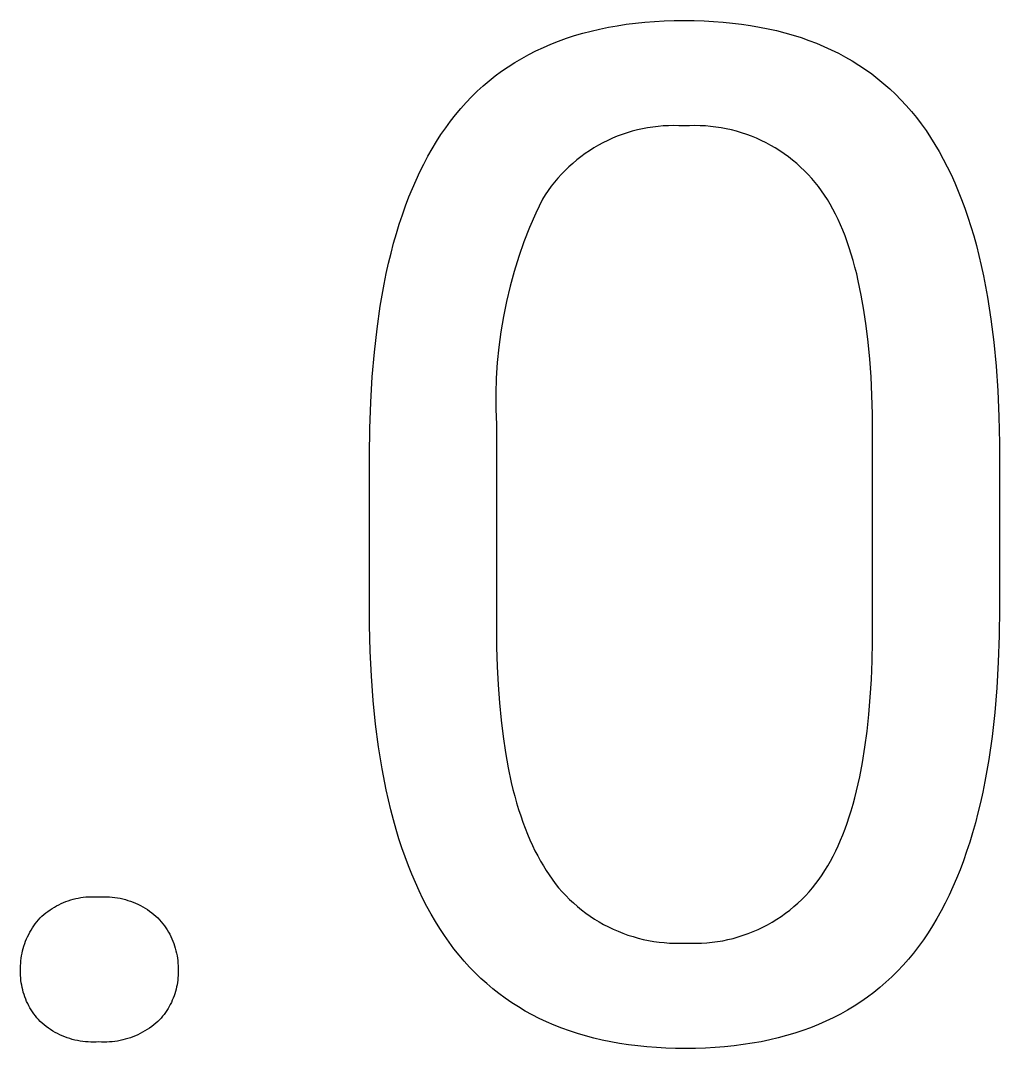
# Model space of a CAD drawing. Header units: millimetres. Extents: x 0 to 4030, y 0 to 2816.
# Drawn here: x 2941.32 to 2967.76, y 177.03 to 204.79 of the extents above; entities that cross this region are included whole.
import ezdxf

# ---------------------------------------------------------------- set-up
doc = ezdxf.new("R2010")
doc.units = ezdxf.units.MM
doc.header["$MEASUREMENT"] = 0
doc.layers.add('Domyślny', color=7, linetype='Continuous', true_color=0x000000)

msp = doc.modelspace()

# ---------------------------------------------------------------- linework, layer by layer
at = {"layer": 'Domyślny'}
for p, q in [((2956.959, 204.559), (2957.194, 204.607)), ((2957.194, 204.607), (2957.435, 204.649)), ((2957.435, 204.649), (2957.679, 204.686)), ((2957.679, 204.686), (2957.928, 204.717)), ((2957.928, 204.717), (2958.182, 204.743)), ((2958.182, 204.743), (2958.44, 204.762)), ((2958.44, 204.762), (2958.703, 204.776)), ((2958.703, 204.776), (2958.97, 204.785)), ((2958.97, 204.785), (2959.242, 204.788)), ((2959.242, 204.788), (2959.512, 204.785)), ((2959.512, 204.785), (2959.777, 204.777)), ((2959.777, 204.777), (2960.037, 204.763)), ((2960.037, 204.763), (2960.294, 204.744)), ((2960.294, 204.744), (2960.545, 204.72)), ((2960.545, 204.72), (2960.792, 204.69)), ((2960.792, 204.69), (2961.035, 204.654)), ((2961.035, 204.654), (2961.273, 204.613)), ((2961.273, 204.613), (2961.507, 204.567)), ((2955.85, 204.234), (2956.063, 204.31)), ((2956.063, 204.31), (2956.28, 204.381)), ((2956.28, 204.381), (2956.502, 204.446)), ((2956.502, 204.446), (2956.728, 204.505)), ((2956.728, 204.505), (2956.959, 204.559)), ((2961.507, 204.567), (2961.736, 204.515)), ((2961.736, 204.515), (2961.961, 204.458)), ((2961.961, 204.458), (2962.181, 204.395)), ((2962.181, 204.395), (2962.397, 204.327)), ((2962.397, 204.327), (2962.608, 204.253)), ((2955.239, 203.971), (2955.438, 204.064)), ((2955.438, 204.064), (2955.642, 204.152)), ((2955.642, 204.152), (2955.85, 204.234)), ((2962.608, 204.253), (2962.815, 204.174)), ((2962.815, 204.174), (2963.017, 204.09)), ((2963.017, 204.09), (2963.215, 204)), ((2954.669, 203.657), (2954.855, 203.767)), ((2954.855, 203.767), (2955.045, 203.872)), ((2955.045, 203.872), (2955.239, 203.971)), ((2963.215, 204), (2963.408, 203.904)), ((2963.408, 203.904), (2963.597, 203.803)), ((2963.597, 203.803), (2963.782, 203.697)), ((2954.312, 203.42), (2954.489, 203.541)), ((2954.489, 203.541), (2954.669, 203.657)), ((2963.782, 203.697), (2963.962, 203.585)), ((2963.962, 203.585), (2964.137, 203.468)), ((2964.137, 203.468), (2964.308, 203.345)), ((2953.974, 203.16), (2954.141, 203.293)), ((2954.141, 203.293), (2954.312, 203.42)), ((2964.308, 203.345), (2964.474, 203.217)), ((2964.474, 203.217), (2964.636, 203.083)), ((2953.653, 202.877), (2953.811, 203.021)), ((2953.811, 203.021), (2953.974, 203.16)), ((2964.636, 203.083), (2964.794, 202.944)), ((2964.794, 202.944), (2964.947, 202.8)), ((2953.351, 202.572), (2953.5, 202.727)), ((2953.5, 202.727), (2953.653, 202.877)), ((2964.947, 202.8), (2965.096, 202.65)), ((2965.096, 202.65), (2965.24, 202.494)), ((2953.066, 202.244), (2953.206, 202.411)), ((2953.206, 202.411), (2953.351, 202.572)), ((2965.24, 202.494), (2965.379, 202.333)), ((2952.931, 202.072), (2953.066, 202.244)), ((2965.379, 202.333), (2965.514, 202.167)), ((2965.514, 202.167), (2965.645, 201.995)), ((2952.674, 201.71), (2952.801, 201.894)), ((2952.801, 201.894), (2952.931, 202.072)), ((2957.977, 201.834), (2957.839, 201.798)), ((2958.115, 201.865), (2957.977, 201.834)), ((2958.254, 201.891), (2958.115, 201.865)), ((2958.394, 201.913), (2958.254, 201.891)), ((2958.535, 201.929), (2958.394, 201.913)), ((2958.676, 201.941), (2958.535, 201.929)), ((2958.817, 201.948), (2958.676, 201.941)), ((2958.959, 201.951), (2958.817, 201.948)), ((2959.101, 201.948), (2958.959, 201.951)), ((2959.242, 201.941), (2959.101, 201.948)), ((2959.385, 201.948), (2959.242, 201.941)), ((2959.528, 201.951), (2959.385, 201.948)), ((2959.67, 201.948), (2959.528, 201.951)), ((2959.813, 201.941), (2959.67, 201.948)), ((2959.955, 201.929), (2959.813, 201.941)), ((2960.097, 201.912), (2959.955, 201.929)), ((2960.238, 201.891), (2960.097, 201.912)), ((2960.379, 201.864), (2960.238, 201.891)), ((2960.518, 201.833), (2960.379, 201.864)), ((2960.656, 201.797), (2960.518, 201.833)), ((2965.645, 201.995), (2965.772, 201.818)), ((2965.772, 201.818), (2965.894, 201.634)), ((2952.552, 201.52), (2952.674, 201.71)), ((2957.176, 201.551), (2957.049, 201.488)), ((2957.306, 201.609), (2957.176, 201.551)), ((2957.436, 201.663), (2957.306, 201.609)), ((2957.569, 201.713), (2957.436, 201.663)), ((2957.704, 201.758), (2957.569, 201.713)), ((2957.839, 201.798), (2957.704, 201.758)), ((2960.793, 201.757), (2960.656, 201.797)), ((2960.929, 201.712), (2960.793, 201.757)), ((2961.063, 201.662), (2960.929, 201.712)), ((2961.195, 201.608), (2961.063, 201.662)), ((2961.325, 201.549), (2961.195, 201.608)), ((2961.453, 201.486), (2961.325, 201.549)), ((2965.894, 201.634), (2966.013, 201.445)), ((2952.319, 201.122), (2952.433, 201.324)), ((2952.433, 201.324), (2952.552, 201.52)), ((2956.682, 201.274), (2956.565, 201.194)), ((2956.802, 201.349), (2956.682, 201.274)), ((2956.925, 201.42), (2956.802, 201.349)), ((2957.049, 201.488), (2956.925, 201.42)), ((2961.579, 201.418), (2961.453, 201.486)), ((2961.702, 201.347), (2961.579, 201.418)), ((2961.823, 201.271), (2961.702, 201.347)), ((2961.942, 201.191), (2961.823, 201.271)), ((2966.013, 201.445), (2966.128, 201.249)), ((2966.128, 201.249), (2966.238, 201.048)), ((2952.209, 200.914), (2952.319, 201.122)), ((2956.339, 201.023), (2956.231, 200.932)), ((2956.451, 201.11), (2956.339, 201.023)), ((2956.565, 201.194), (2956.451, 201.11)), ((2962.057, 201.107), (2961.942, 201.191)), ((2962.17, 201.019), (2962.057, 201.107)), ((2962.28, 200.928), (2962.17, 201.019)), ((2966.238, 201.048), (2966.345, 200.841)), ((2952, 200.481), (2952.102, 200.701)), ((2952.102, 200.701), (2952.209, 200.914)), ((2956.023, 200.739), (2955.925, 200.637)), ((2956.125, 200.837), (2956.023, 200.739)), ((2956.231, 200.932), (2956.125, 200.837)), ((2962.386, 200.833), (2962.28, 200.928)), ((2962.489, 200.734), (2962.386, 200.833)), ((2962.589, 200.632), (2962.489, 200.734)), ((2966.345, 200.841), (2966.448, 200.628)), ((2951.902, 200.255), (2952, 200.481)), ((2955.738, 200.424), (2955.651, 200.312)), ((2955.83, 200.532), (2955.738, 200.424)), ((2955.925, 200.637), (2955.83, 200.532)), ((2962.685, 200.526), (2962.589, 200.632)), ((2962.778, 200.417), (2962.685, 200.526)), ((2962.867, 200.306), (2962.778, 200.417)), ((2966.448, 200.628), (2966.547, 200.409)), ((2951.807, 200.023), (2951.902, 200.255)), ((2955.567, 200.198), (2955.487, 200.081)), ((2955.651, 200.312), (2955.567, 200.198)), ((2962.952, 200.191), (2962.867, 200.306)), ((2963.033, 200.073), (2962.952, 200.191)), ((2966.547, 200.409), (2966.643, 200.184)), ((2966.643, 200.184), (2966.734, 199.953)), ((2951.717, 199.785), (2951.807, 200.023)), ((2955.411, 199.961), (2955.233, 199.583)), ((2955.487, 200.081), (2955.411, 199.961)), ((2963.11, 199.953), (2963.033, 200.073)), ((2963.185, 199.826), (2963.11, 199.953)), ((2966.734, 199.953), (2966.821, 199.717)), ((2951.631, 199.542), (2951.717, 199.785)), ((2955.233, 199.583), (2955.067, 199.199)), ((2963.257, 199.695), (2963.185, 199.826)), ((2963.328, 199.56), (2963.257, 199.695)), ((2966.821, 199.717), (2966.905, 199.474)), ((2951.549, 199.292), (2951.631, 199.542)), ((2963.396, 199.419), (2963.328, 199.56)), ((2963.461, 199.274), (2963.396, 199.419)), ((2966.905, 199.474), (2966.985, 199.226)), ((2951.396, 198.775), (2951.47, 199.036)), ((2951.47, 199.036), (2951.549, 199.292)), ((2955.067, 199.199), (2954.915, 198.809)), ((2963.524, 199.125), (2963.461, 199.274)), ((2963.585, 198.97), (2963.524, 199.125)), ((2966.985, 199.226), (2967.06, 198.971)), ((2951.326, 198.507), (2951.396, 198.775)), ((2954.915, 198.809), (2954.776, 198.414)), ((2963.644, 198.812), (2963.585, 198.97)), ((2963.7, 198.648), (2963.644, 198.812)), ((2967.06, 198.971), (2967.132, 198.711)), ((2951.26, 198.233), (2951.326, 198.507)), ((2963.753, 198.48), (2963.7, 198.648)), ((2963.804, 198.308), (2963.753, 198.48)), ((2967.132, 198.711), (2967.2, 198.444)), ((2951.197, 197.954), (2951.26, 198.233)), ((2954.776, 198.414), (2954.651, 198.015)), ((2963.853, 198.131), (2963.804, 198.308)), ((2967.2, 198.444), (2967.264, 198.172)), ((2951.139, 197.668), (2951.197, 197.954)), ((2954.651, 198.015), (2954.54, 197.611)), ((2963.9, 197.949), (2963.853, 198.131)), ((2963.944, 197.762), (2963.9, 197.949)), ((2967.264, 198.172), (2967.324, 197.894)), ((2951.035, 197.079), (2951.139, 197.668)), ((2964.025, 197.376), (2963.944, 197.762)), ((2967.324, 197.894), (2967.433, 197.32)), ((2954.54, 197.611), (2954.442, 197.204)), ((2964.096, 196.971), (2964.025, 197.376)), ((2954.442, 197.204), (2954.358, 196.794)), ((2967.433, 197.32), (2967.525, 196.722)), ((2950.947, 196.466), (2951.035, 197.079)), ((2964.158, 196.547), (2964.096, 196.971)), ((2954.358, 196.794), (2954.289, 196.382)), ((2964.211, 196.105), (2964.158, 196.547)), ((2967.525, 196.722), (2967.603, 196.101)), ((2950.874, 195.829), (2950.947, 196.466)), ((2954.289, 196.382), (2954.234, 195.967)), ((2964.254, 195.645), (2964.211, 196.105)), ((2967.603, 196.101), (2967.664, 195.455)), ((2950.818, 195.168), (2950.874, 195.829)), ((2954.234, 195.967), (2954.192, 195.551)), ((2954.192, 195.551), (2954.166, 195.133)), ((2964.287, 195.166), (2964.254, 195.645)), ((2967.664, 195.455), (2967.71, 194.787)), ((2950.778, 194.483), (2950.818, 195.168)), ((2964.311, 194.669), (2964.287, 195.166)), ((2954.166, 195.133), (2954.153, 194.715)), ((2954.153, 194.715), (2954.155, 194.296)), ((2964.325, 194.154), (2964.311, 194.669)), ((2967.71, 194.787), (2967.741, 194.094)), ((2950.754, 193.774), (2950.778, 194.483)), ((2954.155, 194.296), (2954.171, 193.878)), ((2964.33, 193.62), (2964.325, 194.154)), ((2967.741, 194.094), (2967.755, 193.378)), ((2950.746, 193.041), (2950.754, 193.774)), ((2954.171, 193.878), (2954.171, 188.404)), ((2964.33, 188.015), (2964.33, 193.62)), ((2967.755, 193.378), (2967.755, 188.924)), ((2950.746, 188.46), (2950.746, 193.041)), ((2967.755, 188.924), (2967.747, 188.182)), ((2950.763, 187.759), (2950.746, 188.46)), ((2954.171, 188.404), (2954.176, 187.867)), ((2964.319, 187.496), (2964.33, 188.015)), ((2967.747, 188.182), (2967.723, 187.465)), ((2950.796, 187.08), (2950.763, 187.759)), ((2954.176, 187.867), (2954.191, 187.348)), ((2964.298, 186.996), (2964.319, 187.496)), ((2967.723, 187.465), (2967.683, 186.771)), ((2954.191, 187.348), (2954.216, 186.847)), ((2950.844, 186.423), (2950.796, 187.08)), ((2954.216, 186.847), (2954.25, 186.364)), ((2964.268, 186.512), (2964.298, 186.996)), ((2967.683, 186.771), (2967.627, 186.102)), ((2950.908, 185.788), (2950.844, 186.423)), ((2954.25, 186.364), (2954.295, 185.899)), ((2964.229, 186.047), (2964.268, 186.512)), ((2964.181, 185.599), (2964.229, 186.047)), ((2967.627, 186.102), (2967.555, 185.457)), ((2950.988, 185.176), (2950.908, 185.788)), ((2954.295, 185.899), (2954.349, 185.451)), ((2954.349, 185.451), (2954.414, 185.022)), ((2964.123, 185.169), (2964.181, 185.599)), ((2967.555, 185.457), (2967.466, 184.837)), ((2951.083, 184.585), (2950.988, 185.176)), ((2964.057, 184.756), (2964.123, 185.169)), ((2954.414, 185.022), (2954.488, 184.61)), ((2954.488, 184.61), (2954.572, 184.216)), ((2963.981, 184.361), (2964.057, 184.756)), ((2967.466, 184.837), (2967.362, 184.24)), ((2951.194, 184.017), (2951.083, 184.585)), ((2963.896, 183.984), (2963.981, 184.361)), ((2954.572, 184.216), (2954.618, 184.026)), ((2967.362, 184.24), (2967.304, 183.951)), ((2951.255, 183.741), (2951.194, 184.017)), ((2954.618, 184.026), (2954.666, 183.84)), ((2954.666, 183.84), (2954.717, 183.659)), ((2963.802, 183.625), (2963.85, 183.802)), ((2963.85, 183.802), (2963.896, 183.984)), ((2967.304, 183.951), (2967.242, 183.668)), ((2951.32, 183.47), (2951.255, 183.741)), ((2954.717, 183.659), (2954.77, 183.482)), ((2954.77, 183.482), (2954.826, 183.309)), ((2963.751, 183.451), (2963.802, 183.625)), ((2967.242, 183.668), (2967.175, 183.391)), ((2951.389, 183.206), (2951.32, 183.47)), ((2951.462, 182.946), (2951.389, 183.206)), ((2954.826, 183.309), (2954.884, 183.141)), ((2963.643, 183.118), (2963.698, 183.283)), ((2963.698, 183.283), (2963.751, 183.451)), ((2967.175, 183.391), (2967.105, 183.12)), ((2951.539, 182.693), (2951.462, 182.946)), ((2954.884, 183.141), (2954.945, 182.978)), ((2954.945, 182.978), (2955.008, 182.819)), ((2963.526, 182.803), (2963.586, 182.958)), ((2963.586, 182.958), (2963.643, 183.118)), ((2967.105, 183.12), (2967.031, 182.855)), ((2951.62, 182.444), (2951.539, 182.693)), ((2955.008, 182.819), (2955.074, 182.664)), ((2955.074, 182.664), (2955.142, 182.514)), ((2963.4, 182.505), (2963.464, 182.651)), ((2963.464, 182.651), (2963.526, 182.803)), ((2967.031, 182.855), (2966.953, 182.596)), ((2951.705, 182.202), (2951.62, 182.444)), ((2955.142, 182.514), (2955.212, 182.368)), ((2955.212, 182.368), (2955.285, 182.227)), ((2963.333, 182.362), (2963.4, 182.505)), ((2966.953, 182.596), (2966.87, 182.344)), ((2951.793, 181.964), (2951.705, 182.202)), ((2955.285, 182.227), (2955.361, 182.09)), ((2963.12, 181.962), (2963.193, 182.091)), ((2963.193, 182.091), (2963.265, 182.224)), ((2963.265, 182.224), (2963.333, 182.362)), ((2966.784, 182.097), (2966.694, 181.856)), ((2966.87, 182.344), (2966.784, 182.097)), ((2951.886, 181.733), (2951.793, 181.964)), ((2955.361, 182.09), (2955.439, 181.958)), ((2955.439, 181.958), (2955.513, 181.835)), ((2955.513, 181.835), (2955.592, 181.715)), ((2962.967, 181.716), (2963.044, 181.837)), ((2963.044, 181.837), (2963.12, 181.962)), ((2966.694, 181.856), (2966.6, 181.621)), ((2951.982, 181.507), (2951.886, 181.733)), ((2955.592, 181.715), (2955.674, 181.598)), ((2955.674, 181.598), (2955.761, 181.483)), ((2962.799, 181.482), (2962.885, 181.598)), ((2962.885, 181.598), (2962.967, 181.716)), ((2966.6, 181.621), (2966.501, 181.393)), ((2952.082, 181.286), (2951.982, 181.507)), ((2952.187, 181.071), (2952.082, 181.286)), ((2955.761, 181.483), (2955.851, 181.371)), ((2955.851, 181.371), (2955.945, 181.263)), ((2955.945, 181.263), (2956.043, 181.158)), ((2962.519, 181.155), (2962.616, 181.261)), ((2962.616, 181.261), (2962.709, 181.37)), ((2962.709, 181.37), (2962.799, 181.482)), ((2966.501, 181.393), (2966.399, 181.17)), ((2942.481, 180.969), (2942.545, 180.995)), ((2942.545, 180.995), (2942.61, 181.019)), ((2942.61, 181.019), (2942.676, 181.04)), ((2942.676, 181.04), (2942.743, 181.059)), ((2942.743, 181.059), (2942.81, 181.076)), ((2942.81, 181.076), (2942.878, 181.09)), ((2942.878, 181.09), (2942.946, 181.102)), ((2942.946, 181.102), (2943.015, 181.112)), ((2943.015, 181.112), (2943.084, 181.12)), ((2943.084, 181.12), (2943.153, 181.125)), ((2943.153, 181.125), (2943.222, 181.128)), ((2943.222, 181.128), (2943.291, 181.128)), ((2943.291, 181.128), (2943.361, 181.127)), ((2943.361, 181.127), (2943.43, 181.123)), ((2943.43, 181.123), (2943.503, 181.127)), ((2943.503, 181.127), (2943.575, 181.128)), ((2943.575, 181.128), (2943.648, 181.127)), ((2943.648, 181.127), (2943.721, 181.123)), ((2943.721, 181.123), (2943.793, 181.117)), ((2943.793, 181.117), (2943.866, 181.109)), ((2943.866, 181.109), (2943.938, 181.098)), ((2943.938, 181.098), (2944.009, 181.084)), ((2944.009, 181.084), (2944.08, 181.068)), ((2944.08, 181.068), (2944.151, 181.05)), ((2944.151, 181.05), (2944.221, 181.029)), ((2944.221, 181.029), (2944.29, 181.006)), ((2944.29, 181.006), (2944.358, 180.98)), ((2952.295, 180.861), (2952.187, 181.071)), ((2956.043, 181.158), (2956.144, 181.056)), ((2956.144, 181.056), (2956.249, 180.958)), ((2962.313, 180.954), (2962.418, 181.052)), ((2962.418, 181.052), (2962.519, 181.155)), ((2966.399, 181.17), (2966.293, 180.954)), ((2942.004, 180.689), (2942.06, 180.731)), ((2942.06, 180.731), (2942.116, 180.771)), ((2942.116, 180.771), (2942.174, 180.809)), ((2942.174, 180.809), (2942.233, 180.845)), ((2942.233, 180.845), (2942.294, 180.88)), ((2942.294, 180.88), (2942.355, 180.912)), ((2942.355, 180.912), (2942.417, 180.942)), ((2942.417, 180.942), (2942.481, 180.969)), ((2944.358, 180.98), (2944.425, 180.952)), ((2944.425, 180.952), (2944.491, 180.922)), ((2944.491, 180.922), (2944.556, 180.889)), ((2944.556, 180.889), (2944.62, 180.854)), ((2944.62, 180.854), (2944.683, 180.817)), ((2944.683, 180.817), (2944.745, 180.778)), ((2944.745, 180.778), (2944.805, 180.737)), ((2944.805, 180.737), (2944.863, 180.694)), ((2952.407, 180.657), (2952.295, 180.861)), ((2956.249, 180.958), (2956.357, 180.864)), ((2956.357, 180.864), (2956.468, 180.773)), ((2956.468, 180.773), (2956.582, 180.686)), ((2961.98, 180.68), (2962.094, 180.767)), ((2962.094, 180.767), (2962.205, 180.859)), ((2962.205, 180.859), (2962.313, 180.954)), ((2966.182, 180.743), (2966.068, 180.539)), ((2966.293, 180.954), (2966.182, 180.743)), ((2941.719, 180.396), (2941.76, 180.45)), ((2941.76, 180.45), (2941.803, 180.502)), ((2941.803, 180.502), (2941.848, 180.553)), ((2941.848, 180.553), (2941.899, 180.6)), ((2941.899, 180.6), (2941.951, 180.645)), ((2941.951, 180.645), (2942.004, 180.689)), ((2944.863, 180.694), (2944.92, 180.649)), ((2944.92, 180.649), (2944.976, 180.602)), ((2944.976, 180.602), (2945.03, 180.553)), ((2945.03, 180.553), (2945.076, 180.503)), ((2945.076, 180.503), (2945.12, 180.451)), ((2945.12, 180.451), (2945.163, 180.398)), ((2952.523, 180.459), (2952.407, 180.657)), ((2952.642, 180.266), (2952.523, 180.459)), ((2956.582, 180.686), (2956.699, 180.603)), ((2956.699, 180.603), (2956.819, 180.524)), ((2956.819, 180.524), (2956.942, 180.449)), ((2956.942, 180.449), (2957.067, 180.379)), ((2961.495, 180.371), (2961.62, 180.442)), ((2961.62, 180.442), (2961.743, 180.517)), ((2961.743, 180.517), (2961.863, 180.596)), ((2961.863, 180.596), (2961.98, 180.68)), ((2966.068, 180.539), (2965.95, 180.34)), ((2941.54, 180.109), (2941.572, 180.169)), ((2941.572, 180.169), (2941.606, 180.227)), ((2941.606, 180.227), (2941.642, 180.285)), ((2941.642, 180.285), (2941.679, 180.341)), ((2941.679, 180.341), (2941.719, 180.396)), ((2945.163, 180.398), (2945.203, 180.343)), ((2945.203, 180.343), (2945.242, 180.287)), ((2945.242, 180.287), (2945.279, 180.23)), ((2945.279, 180.23), (2945.314, 180.172)), ((2945.314, 180.172), (2945.347, 180.112)), ((2952.766, 180.078), (2952.642, 180.266)), ((2957.067, 180.379), (2957.194, 180.312)), ((2957.194, 180.312), (2957.324, 180.251)), ((2957.324, 180.251), (2957.455, 180.193)), ((2957.455, 180.193), (2957.589, 180.14)), ((2960.972, 180.133), (2961.106, 180.185)), ((2961.106, 180.185), (2961.238, 180.243)), ((2961.238, 180.243), (2961.368, 180.305)), ((2961.368, 180.305), (2961.495, 180.371)), ((2965.827, 180.148), (2965.701, 179.962)), ((2965.95, 180.34), (2965.827, 180.148)), ((2941.434, 179.86), (2941.457, 179.924)), ((2941.457, 179.924), (2941.483, 179.987)), ((2941.483, 179.987), (2941.511, 180.048)), ((2941.511, 180.048), (2941.54, 180.109)), ((2945.347, 180.112), (2945.377, 180.051)), ((2945.377, 180.051), (2945.406, 179.99)), ((2945.406, 179.99), (2945.432, 179.927)), ((2945.432, 179.927), (2945.457, 179.864)), ((2952.894, 179.896), (2952.766, 180.078)), ((2953.025, 179.72), (2952.894, 179.896)), ((2957.589, 180.14), (2957.724, 180.092)), ((2957.724, 180.092), (2957.86, 180.049)), ((2957.86, 180.049), (2957.999, 180.01)), ((2957.999, 180.01), (2958.138, 179.976)), ((2958.138, 179.976), (2958.279, 179.946)), ((2958.279, 179.946), (2958.42, 179.922)), ((2958.42, 179.922), (2958.562, 179.902)), ((2958.562, 179.902), (2958.705, 179.887)), ((2958.705, 179.887), (2958.848, 179.877)), ((2958.848, 179.877), (2958.991, 179.872)), ((2958.991, 179.872), (2959.135, 179.872)), ((2959.135, 179.872), (2959.278, 179.877)), ((2959.278, 179.877), (2959.422, 179.871)), ((2959.422, 179.871), (2959.566, 179.87)), ((2959.566, 179.87), (2959.71, 179.874)), ((2959.71, 179.874), (2959.853, 179.883)), ((2959.853, 179.883), (2959.996, 179.897)), ((2959.996, 179.897), (2960.139, 179.916)), ((2960.139, 179.916), (2960.281, 179.94)), ((2960.281, 179.94), (2960.421, 179.969)), ((2960.421, 179.969), (2960.561, 180.003)), ((2960.561, 180.003), (2960.7, 180.041)), ((2960.7, 180.041), (2960.837, 180.085)), ((2960.837, 180.085), (2960.972, 180.133)), ((2965.701, 179.962), (2965.57, 179.781)), ((2941.349, 179.533), (2941.362, 179.6)), ((2941.362, 179.6), (2941.376, 179.666)), ((2941.376, 179.666), (2941.393, 179.731)), ((2941.393, 179.731), (2941.413, 179.796)), ((2941.413, 179.796), (2941.434, 179.86)), ((2945.457, 179.864), (2945.479, 179.799)), ((2945.479, 179.799), (2945.499, 179.734)), ((2945.499, 179.734), (2945.516, 179.669)), ((2945.516, 179.669), (2945.532, 179.602)), ((2945.532, 179.602), (2945.545, 179.535)), ((2953.162, 179.549), (2953.025, 179.72)), ((2965.435, 179.607), (2965.295, 179.438)), ((2965.57, 179.781), (2965.435, 179.607)), ((2941.321, 179.264), (2941.325, 179.332)), ((2941.325, 179.332), (2941.331, 179.399)), ((2941.331, 179.399), (2941.339, 179.467)), ((2941.339, 179.467), (2941.349, 179.533)), ((2945.545, 179.535), (2945.556, 179.468)), ((2945.556, 179.468), (2945.564, 179.401)), ((2945.564, 179.401), (2945.57, 179.333)), ((2945.57, 179.333), (2945.574, 179.265)), ((2953.302, 179.384), (2953.162, 179.549)), ((2953.447, 179.225), (2953.302, 179.384)), ((2965.295, 179.438), (2965.151, 179.275)), ((2941.32, 179.197), (2941.321, 179.264)), ((2941.321, 179.129), (2941.32, 179.197)), ((2941.32, 179.064), (2941.321, 179.129)), ((2941.322, 178.998), (2941.32, 179.064)), ((2945.574, 179.265), (2945.576, 179.197)), ((2945.575, 179.066), (2945.574, 179.003)), ((2945.576, 179.197), (2945.575, 179.129)), ((2945.575, 179.129), (2945.575, 179.066)), ((2953.596, 179.071), (2953.447, 179.225)), ((2953.75, 178.922), (2953.596, 179.071)), ((2965.002, 179.117), (2964.849, 178.965)), ((2965.151, 179.275), (2965.002, 179.117)), ((2941.326, 178.933), (2941.322, 178.998)), ((2941.332, 178.868), (2941.326, 178.933)), ((2941.34, 178.803), (2941.332, 178.868)), ((2941.351, 178.738), (2941.34, 178.803)), ((2945.556, 178.814), (2945.546, 178.752)), ((2945.564, 178.877), (2945.556, 178.814)), ((2945.57, 178.94), (2945.564, 178.877)), ((2945.574, 179.003), (2945.57, 178.94)), ((2953.908, 178.78), (2953.75, 178.922)), ((2954.07, 178.642), (2953.908, 178.78)), ((2964.691, 178.819), (2964.529, 178.679)), ((2964.849, 178.965), (2964.691, 178.819)), ((2941.363, 178.674), (2941.351, 178.738)), ((2941.378, 178.61), (2941.363, 178.674)), ((2941.395, 178.547), (2941.378, 178.61)), ((2941.415, 178.484), (2941.395, 178.547)), ((2941.436, 178.422), (2941.415, 178.484)), ((2945.485, 178.507), (2945.465, 178.448)), ((2945.504, 178.568), (2945.485, 178.507)), ((2945.52, 178.629), (2945.504, 178.568)), ((2945.534, 178.69), (2945.52, 178.629)), ((2945.546, 178.752), (2945.534, 178.69)), ((2954.237, 178.511), (2954.07, 178.642)), ((2954.408, 178.385), (2954.237, 178.511)), ((2964.362, 178.545), (2964.191, 178.416)), ((2964.529, 178.679), (2964.362, 178.545)), ((2941.459, 178.361), (2941.436, 178.422)), ((2941.485, 178.301), (2941.459, 178.361)), ((2941.513, 178.242), (2941.485, 178.301)), ((2941.542, 178.183), (2941.513, 178.242)), ((2945.364, 178.217), (2945.334, 178.161)), ((2945.392, 178.273), (2945.364, 178.217)), ((2945.418, 178.33), (2945.392, 178.273)), ((2945.443, 178.389), (2945.418, 178.33)), ((2945.465, 178.448), (2945.443, 178.389)), ((2954.583, 178.265), (2954.408, 178.385)), ((2954.763, 178.15), (2954.583, 178.265)), ((2964.015, 178.293), (2963.835, 178.175)), ((2964.191, 178.416), (2964.015, 178.293)), ((2941.574, 178.126), (2941.542, 178.183)), ((2941.608, 178.07), (2941.574, 178.126)), ((2941.643, 178.015), (2941.608, 178.07)), ((2941.681, 177.961), (2941.643, 178.015)), ((2941.72, 177.909), (2941.681, 177.961)), ((2945.195, 177.95), (2945.156, 177.901)), ((2945.233, 178.001), (2945.195, 177.95)), ((2945.268, 178.053), (2945.233, 178.001)), ((2945.302, 178.107), (2945.268, 178.053)), ((2945.334, 178.161), (2945.302, 178.107)), ((2954.947, 178.041), (2954.763, 178.15)), ((2955.136, 177.937), (2954.947, 178.041)), ((2955.329, 177.839), (2955.136, 177.937)), ((2963.46, 177.958), (2963.266, 177.857)), ((2963.65, 178.064), (2963.46, 177.958)), ((2963.835, 178.175), (2963.65, 178.064)), ((2941.761, 177.858), (2941.72, 177.909)), ((2941.803, 177.808), (2941.761, 177.858)), ((2941.848, 177.76), (2941.803, 177.808)), ((2941.901, 177.712), (2941.848, 177.76)), ((2941.956, 177.666), (2941.901, 177.712)), ((2942.013, 177.622), (2941.956, 177.666)), ((2944.919, 177.666), (2944.862, 177.622)), ((2944.975, 177.712), (2944.919, 177.666)), ((2945.03, 177.76), (2944.975, 177.712)), ((2945.074, 177.805), (2945.03, 177.76)), ((2945.116, 177.852), (2945.074, 177.805)), ((2945.156, 177.901), (2945.116, 177.852)), ((2955.526, 177.747), (2955.329, 177.839)), ((2955.728, 177.66), (2955.526, 177.747)), ((2955.934, 177.579), (2955.728, 177.66)), ((2962.865, 177.674), (2962.657, 177.591)), ((2963.068, 177.763), (2962.865, 177.674)), ((2963.266, 177.857), (2963.068, 177.763)), ((2942.071, 177.579), (2942.013, 177.622)), ((2942.131, 177.539), (2942.071, 177.579)), ((2942.192, 177.501), (2942.131, 177.539)), ((2942.254, 177.465), (2942.192, 177.501)), ((2942.317, 177.431), (2942.254, 177.465)), ((2942.382, 177.4), (2942.317, 177.431)), ((2942.447, 177.37), (2942.382, 177.4)), ((2944.422, 177.372), (2944.354, 177.345)), ((2944.488, 177.401), (2944.422, 177.372)), ((2944.553, 177.433), (2944.488, 177.401)), ((2944.617, 177.466), (2944.553, 177.433)), ((2944.68, 177.502), (2944.617, 177.466)), ((2944.742, 177.54), (2944.68, 177.502)), ((2944.803, 177.58), (2944.742, 177.54)), ((2944.862, 177.622), (2944.803, 177.58)), ((2956.144, 177.503), (2955.934, 177.579)), ((2956.359, 177.433), (2956.144, 177.503)), ((2956.578, 177.369), (2956.359, 177.433)), ((2962.008, 177.376), (2961.782, 177.316)), ((2962.229, 177.442), (2962.008, 177.376)), ((2962.445, 177.514), (2962.229, 177.442)), ((2962.657, 177.591), (2962.445, 177.514)), ((2942.514, 177.343), (2942.447, 177.37)), ((2942.581, 177.318), (2942.514, 177.343)), ((2942.649, 177.296), (2942.581, 177.318)), ((2942.718, 177.276), (2942.649, 177.296)), ((2942.788, 177.258), (2942.718, 177.276)), ((2942.858, 177.243), (2942.788, 177.258)), ((2942.929, 177.23), (2942.858, 177.243)), ((2943, 177.219), (2942.929, 177.23)), ((2943.071, 177.211), (2943, 177.219)), ((2943.143, 177.206), (2943.071, 177.211)), ((2943.214, 177.203), (2943.143, 177.206)), ((2943.286, 177.202), (2943.214, 177.203)), ((2943.358, 177.204), (2943.286, 177.202)), ((2943.43, 177.208), (2943.358, 177.204)), ((2943.502, 177.204), (2943.43, 177.208)), ((2943.575, 177.202), (2943.502, 177.204)), ((2943.647, 177.203), (2943.575, 177.202)), ((2943.72, 177.207), (2943.647, 177.203)), ((2943.792, 177.212), (2943.72, 177.207)), ((2943.864, 177.221), (2943.792, 177.212)), ((2943.935, 177.231), (2943.864, 177.221)), ((2944.007, 177.244), (2943.935, 177.231)), ((2944.078, 177.26), (2944.007, 177.244)), ((2944.148, 177.277), (2944.078, 177.26)), ((2944.217, 177.298), (2944.148, 177.277)), ((2944.286, 177.32), (2944.217, 177.298)), ((2944.354, 177.345), (2944.286, 177.32)), ((2956.802, 177.31), (2956.578, 177.369)), ((2957.03, 177.257), (2956.802, 177.31)), ((2957.262, 177.209), (2957.03, 177.257)), ((2957.499, 177.167), (2957.262, 177.209)), ((2957.74, 177.131), (2957.499, 177.167)), ((2957.986, 177.1), (2957.74, 177.131)), ((2958.235, 177.075), (2957.986, 177.1)), ((2960.587, 177.102), (2960.334, 177.076)), ((2960.835, 177.133), (2960.587, 177.102)), ((2961.079, 177.17), (2960.835, 177.133)), ((2961.318, 177.213), (2961.079, 177.17)), ((2961.552, 177.262), (2961.318, 177.213)), ((2961.782, 177.316), (2961.552, 177.262)), ((2958.49, 177.055), (2958.235, 177.075)), ((2958.748, 177.041), (2958.49, 177.055)), ((2959.011, 177.033), (2958.748, 177.041)), ((2959.278, 177.03), (2959.011, 177.033)), ((2959.549, 177.033), (2959.278, 177.03)), ((2959.815, 177.042), (2959.549, 177.033)), ((2960.077, 177.056), (2959.815, 177.042)), ((2960.334, 177.076), (2960.077, 177.056))]:
    msp.add_line(p, q, dxfattribs=at)

doc.saveas('drawing.dxf')
